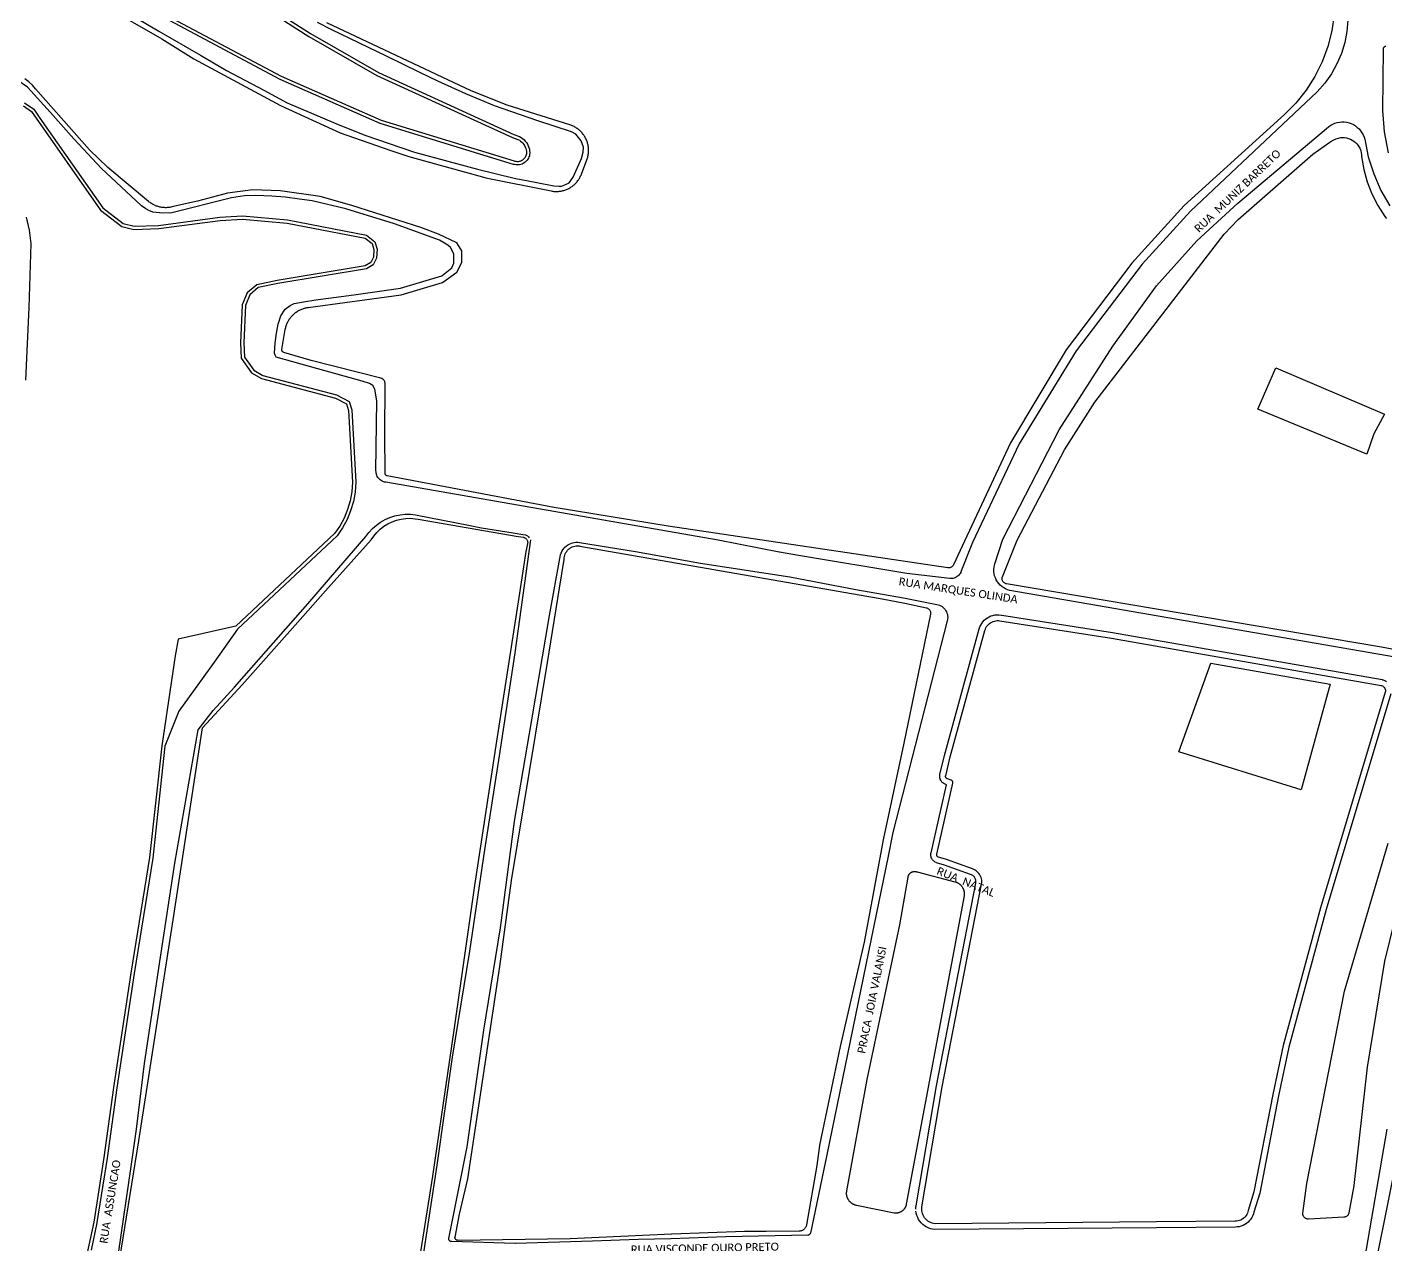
# Model space of a CAD drawing. Header units: millimetres. Extents: x 676447 to 689606, y 7455628 to 7463967.
# Drawn here: x 685926 to 686435, y 7461347 to 7461803 of the extents above; entities that cross this region are included whole.
import ezdxf

# ---------------------------------------------------------------- set-up
doc = ezdxf.new("R2010")
doc.units = ezdxf.units.MM
doc.header["$LTSCALE"] = 0.1
doc.header["$MEASUREMENT"] = 0
for name, color, linetype in [('MUB_EDIFICACOES', 7, 'Continuous'), ('MUB_MEIOFIO', 7, 'Continuous'), ('MUB_OBRA_ARTE', 7, 'Continuous'), ('MUB_QUADRAS', 7, 'Continuous'), ('MUB_SEGMENTO', 7, 'Continuous')]:
    doc.layers.add(name, color=color, linetype=linetype)
doc.styles.add('Legend', font='calibri.ttf')

msp = doc.modelspace()

# ---------------------------------------------------------------- linework, layer by layer
at = {"layer": 'MUB_EDIFICACOES', "linetype": 'Continuous'}
for points in [[(686387.13, 7461659.94), (686393.97, 7461675.47), (686434.67, 7461658.04), (686430.64, 7461650.69), (686427.99, 7461643.02), (686387.13, 7461659.94)], [(686369.59, 7461564.66), (686414.34, 7461556.81), (686403.4, 7461517.14), (686357.52, 7461531.43), (686369.59, 7461564.66)]]:
    msp.add_lwpolyline(points, dxfattribs=at)
at = {"layer": 'MUB_MEIOFIO', "linetype": 'Continuous'}
for points in [[(686002.55, 7461819.73), (686032.05, 7461800.76), (686032.06, 7461800.75), (686057.54, 7461786.17), (686108.31, 7461762.95), (686110.35, 7461762.16), (686110.98, 7461761.82), (686111.55, 7461761.43), (686112.09, 7461760.99), (686112.59, 7461760.48), (686113.02, 7461759.93), (686113.4, 7461759.33), (686113.7, 7461758.7), (686113.94, 7461758.04), (686114.12, 7461757.37), (686114.21, 7461756.7), (686114.24, 7461756.39), (686114.25, 7461755.92), (686114.2, 7461755.45), (686114.11, 7461754.98), (686113.96, 7461754.5), (686113.77, 7461754.07), (686113.55, 7461753.66), (686113.28, 7461753.27), (686112.96, 7461752.9), (686112.59, 7461752.56), (686112.2, 7461752.27), (686111.8, 7461752.03), (686111.36, 7461751.83), (686110.91, 7461751.68), (686110.44, 7461751.57), (686109.97, 7461751.52), (686109.5, 7461751.5), (686109.01, 7461751.54), (686108.54, 7461751.64), (686108.21, 7461751.73), (686058.23, 7461767.01), (686020.64, 7461783.51), (685973.54, 7461808.66)], [(685958.42, 7461811.55), (685975.23, 7461801.67), (685990.81, 7461792.62), (686000.6, 7461786.93), (686014.62, 7461779.57), (686023.38, 7461774.78), (686041.5, 7461767.09), (686052.42, 7461762.65), (686071.08, 7461756.31), (686094.69, 7461749.93), (686108.42, 7461746.55), (686116.96, 7461744.86), (686123.33, 7461743.64), (686125.3, 7461743.56), (686126.2, 7461743.56), (686127.38, 7461744.03), (686128.99, 7461744.78), (686130.56, 7461746.86), (686133.64, 7461753.91), (686134.31, 7461756.27), (686134.39, 7461758.12), (686133.56, 7461760.51), (686131.52, 7461763.1), (686129.9, 7461763.98), (686117.24, 7461768.1), (686101.1, 7461773.73), (686090.28, 7461778.14), (686079.85, 7461782.98), (686073.08, 7461786.2), (686060.57, 7461792.3), (686040.03, 7461802.18), (686034.64, 7461804.98)], [(686420.95, 7461805.85), (686420.57, 7461801.6), (686419.75, 7461797.42), (686418.49, 7461793.34), (686416.82, 7461789.41), (686414.74, 7461785.69), (686412.29, 7461782.2), (686409.48, 7461778.98), (686361.99, 7461734.23), (686343.84, 7461714.3), (686319.04, 7461681.81), (686297.78, 7461646.91), (686280.28, 7461609.98), (686275.9, 7461598.9), (686275.82, 7461598.71), (686275.62, 7461598.34), (686275.39, 7461597.99), (686275.13, 7461597.67), (686274.83, 7461597.38), (686274.5, 7461597.12), (686274.15, 7461596.89), (686273.77, 7461596.7), (686273.38, 7461596.56), (686272.97, 7461596.45), (686272.56, 7461596.39), (686272.14, 7461596.37), (686271.72, 7461596.4), (686255.55, 7461598.25), (686214.99, 7461605.07), (686207.82, 7461606.3), (686207.8, 7461606.3), (686184.92, 7461610.74), (686101.79, 7461625.28), (686060.34, 7461632.51), (686060.26, 7461632.52), (686059.83, 7461632.6), (686059.4, 7461632.73), (686058.99, 7461632.91), (686058.61, 7461633.12), (686058.24, 7461633.38), (686057.91, 7461633.67), (686057.6, 7461633.99), (686057.33, 7461634.35), (686057.11, 7461634.73), (686056.92, 7461635.13), (686056.77, 7461635.55), (686056.67, 7461635.98), (686056.62, 7461636.43), (686056.61, 7461636.87), (686056.89, 7461663.05), (686056.19, 7461667.37), (686055.44, 7461668.82), (686054.24, 7461669.58), (686051.41, 7461670.39), (686034.83, 7461675.01), (686019.22, 7461679.41), (686018.84, 7461680.23), (686018.59, 7461680.79), (686018.65, 7461682.87), (686018.84, 7461684.57), (686019.16, 7461687.71), (686019.91, 7461691.8), (686020.92, 7461694.97), (686022.56, 7461697.43), (686024.45, 7461698.81), (686025.96, 7461699.5), (686029.42, 7461700.2), (686034.02, 7461700.89), (686048.26, 7461702.79), (686065.83, 7461705.3), (686081.26, 7461709.92), (686085.04, 7461712.94), (686085.8, 7461714.64), (686085.8, 7461716.53), (686085.8, 7461718.1), (686085.23, 7461719.42), (686084.6, 7461720.55), (686083.53, 7461721.37), (686080.44, 7461723.26), (686063.51, 7461729.36), (686045.35, 7461735.04), (686032.69, 7461738), (686027.91, 7461738.63), (686022.62, 7461739.44), (686017.55, 7461739.83), (686011.63, 7461740.08), (686007.35, 7461739.9), (686002.44, 7461739.2), (685979.61, 7461733.47), (685975.46, 7461733.6), (685973, 7461733.85), (685971.43, 7461734.36), (685970.3, 7461735.05), (685968.72, 7461736.12), (685966.77, 7461738), (685953.66, 7461750.23), (685943.38, 7461761.33), (685934.63, 7461771.2), (685925.98, 7461780.66), (685922.33, 7461783.18)], [(686436.13, 7461756.07), (686434.68, 7461763.96), (686434.07, 7461771.95), (686434.26, 7461794.94), (686434.26, 7461795.04), (686434.27, 7461795.15), (686434.29, 7461795.26), (686434.33, 7461795.37), (686434.37, 7461795.48), (686434.43, 7461795.58), (686434.5, 7461795.67), (686434.57, 7461795.76), (686434.66, 7461795.84), (686434.75, 7461795.91), (686434.85, 7461795.97), (686434.96, 7461796.01), (686435.07, 7461796.05), (686435.18, 7461796.08)], [(685924.89, 7461774.81), (685928.38, 7461772.43), (685930.58, 7461769.04), (685954.2, 7461735.37), (685961.86, 7461729.54), (685965.94, 7461728.52), (685975.05, 7461728.83), (685998.11, 7461731.87), (686006.57, 7461732.36), (686023.44, 7461730.89), (686053.12, 7461725.21), (686056.22, 7461722.69), (686057.03, 7461719.89), (686056.84, 7461716.55), (686055.61, 7461714.09), (686053.03, 7461712.5), (686019.81, 7461707.02), (686012.45, 7461705.49), (686009.38, 7461702.83), (686007.65, 7461698.81), (686007.02, 7461684.83), (686007.32, 7461679.47), (686010.81, 7461674.53), (686014.23, 7461672.56), (686041.87, 7461665.25), (686046.53, 7461662.75), (686047.53, 7461659.63), (686049.04, 7461632.56), (686048.77, 7461628.75), (686048.13, 7461625.26), (686047.12, 7461621.85), (686045.76, 7461618.58), (686044.07, 7461615.45), (686042.03, 7461612.47), (686004.71, 7461577.47), (685995.98, 7461565.05), (685982.77, 7461546.73), (685977.51, 7461533.53), (685973.19, 7461493.95), (685972.92, 7461491.59), (685965.94, 7461448.26), (685959.41, 7461405.4), (685955.82, 7461379.11), (685952.03, 7461354.88), (685952.02, 7461354.78), (685949.85, 7461344.59)], [(686445.17, 7461565.79), (686294.18, 7461591.97), (686293.39, 7461592.21), (686292.64, 7461592.53), (686291.92, 7461592.93), (686291.25, 7461593.4), (686290.63, 7461593.94), (686290.07, 7461594.54), (686289.57, 7461595.19), (686289.15, 7461595.89), (686288.8, 7461596.64), (686288.53, 7461597.41), (686288.35, 7461598.21), (686288.24, 7461599.03), (686288.23, 7461599.85), (686288.3, 7461600.67), (686288.46, 7461601.47), (686288.59, 7461601.95), (686291.65, 7461611.12), (686312.77, 7461652.18), (686332.89, 7461683.59), (686349.14, 7461706.18), (686364.28, 7461723.05), (686379.73, 7461737.12), (686413.65, 7461765.8), (686413.75, 7461765.88), (686414.49, 7461766.39), (686415.27, 7461766.81), (686416.1, 7461767.15), (686416.95, 7461767.41), (686417.83, 7461767.57), (686418.72, 7461767.64), (686419.61, 7461767.62), (686420.5, 7461767.5), (686421.37, 7461767.29), (686422.21, 7461767), (686423.01, 7461766.61), (686423.78, 7461766.15), (686424.48, 7461765.6), (686425.13, 7461764.99), (686425.71, 7461764.31), (686426.22, 7461763.58), (686426.64, 7461762.79), (686426.99, 7461761.97), (686427.24, 7461761.11), (686428.6, 7461754.53), (686430.64, 7461748.12), (686433.34, 7461741.97), (686436.67, 7461736.13)], [(685959.11, 7461336.48), (685962.08, 7461357.04), (685964.75, 7461375.06), (685966.86, 7461389.88), (685969.82, 7461414.57), (685975.88, 7461454.49), (685981.21, 7461489.62), (685989.93, 7461539.73), (685995.52, 7461546.98), (686003.58, 7461555.68), (686007.23, 7461559.76), (686007.25, 7461559.78), (686031.05, 7461586.96), (686052.82, 7461612.12), (686053.98, 7461613.7), (686055.3, 7461615.14), (686056.76, 7461616.44), (686058.35, 7461617.58), (686060.05, 7461618.54), (686061.84, 7461619.33), (686063.71, 7461619.92), (686065.62, 7461620.31), (686067.57, 7461620.5), (686069.53, 7461620.49), (686071.47, 7461620.27), (686072.02, 7461620.17), (686091.27, 7461616.39), (686096.15, 7461615.48), (686107.99, 7461613.58), (686111.66, 7461612.9), (686112.67, 7461612.77), (686113.43, 7461612.39), (686113.81, 7461612.07), (686114.06, 7461611.63)], [(686114.57, 7461610.93), (686108.66, 7461568.5), (686102.75, 7461529.95), (686097.26, 7461494.67), (686091.63, 7461456.66), (686085.15, 7461416.88), (686079.38, 7461376.42), (686073.47, 7461337.07)], [(686250.3, 7461501.24), (686248.47, 7461491.73), (686248.47, 7461491.71), (686245.17, 7461475.25), (686235.37, 7461427.77), (686225.57, 7461380.29), (686219.44, 7461350.97), (686219.42, 7461350.87), (686219.38, 7461350.77), (686219.33, 7461350.68), (686219.27, 7461350.59), (686219.21, 7461350.51), (686219.14, 7461350.43), (686219.05, 7461350.37), (686218.97, 7461350.31), (686218.87, 7461350.26), (686218.78, 7461350.22), (686218.67, 7461350.19), (686218.57, 7461350.18), (686218.49, 7461350.17), (686187.73, 7461349.5), (686167.17, 7461348.82), (686154.86, 7461348.62), (686154.84, 7461348.62), (686137.81, 7461347.93), (686108.9, 7461347.04), (686108.84, 7461347.04), (686084.91, 7461347.75), (686084.81, 7461347.76), (686084.71, 7461347.78), (686084.61, 7461347.81), (686084.51, 7461347.85), (686084.42, 7461347.9), (686084.33, 7461347.96), (686084.25, 7461348.03), (686084.18, 7461348.11), (686084.12, 7461348.19), (686084.06, 7461348.28), (686084.02, 7461348.37), (686083.98, 7461348.47), (686083.96, 7461348.58), (686083.95, 7461348.68), (686083.94, 7461348.78), (686083.95, 7461348.89), (686083.96, 7461348.95), (686090.83, 7461383.31), (686090.84, 7461383.37), (686097.04, 7461427.01), (686097.04, 7461427.03), (686103.31, 7461465.43), (686103.31, 7461465.46), (686108.59, 7461505.34), (686108.59, 7461505.38), (686115, 7461543.37), (686121.69, 7461582.61), (686125.84, 7461605.33), (686126.04, 7461605.96), (686126.3, 7461606.56), (686126.63, 7461607.14), (686127.02, 7461607.68), (686127.45, 7461608.17), (686127.94, 7461608.61), (686128.47, 7461609.01), (686129.04, 7461609.34), (686129.65, 7461609.61), (686130.27, 7461609.82), (686130.92, 7461609.96), (686131.57, 7461610.04), (686132.24, 7461610.04), (686132.89, 7461609.98), (686153.92, 7461606.51), (686178.31, 7461602.13), (686211.77, 7461597.05), (686236.51, 7461592.36), (686254.33, 7461589.15), (686266.88, 7461586.69), (686267.39, 7461586.56), (686267.88, 7461586.38), (686268.35, 7461586.15), (686268.8, 7461585.87), (686269.21, 7461585.55), (686269.58, 7461585.19), (686269.92, 7461584.79), (686270.21, 7461584.35), (686270.46, 7461583.89), (686270.65, 7461583.4), (686270.8, 7461582.9), (686270.89, 7461582.39), (686270.92, 7461581.86), (686270.9, 7461581.34), (686270.83, 7461580.82), (686270.76, 7461580.53), (686250.3, 7461501.24)], [(686258.98, 7461359.98), (686259.02, 7461360.77), (686259.07, 7461361.15), (686266.71, 7461406.15), (686281.46, 7461482.15), (686281.5, 7461482.45), (686281.51, 7461482.76), (686281.5, 7461483.04), (686281.45, 7461483.33), (686281.36, 7461483.63), (686281.26, 7461483.9), (686281.13, 7461484.15), (686280.97, 7461484.4), (686280.79, 7461484.62), (686280.58, 7461484.82), (686280.35, 7461485), (686280.08, 7461485.17), (686279.83, 7461485.3), (686279.47, 7461485.43), (686269.76, 7461488.93), (686266.78, 7461489.83), (686266.55, 7461489.92), (686266.25, 7461490.05), (686265.96, 7461490.25), (686265.76, 7461490.4), (686265.45, 7461490.67), (686265.21, 7461490.99), (686265.07, 7461491.2), (686264.91, 7461491.49), (686264.78, 7461491.81), (686264.69, 7461492.11), (686264.63, 7461492.42), (686264.59, 7461492.86), (686264.62, 7461493.17), (686264.64, 7461493.43), (686264.69, 7461493.6), (686270.51, 7461519.08), (686269.97, 7461519.28), (686269.77, 7461519.37), (686269.45, 7461519.53), (686269.14, 7461519.76), (686268.89, 7461519.98), (686268.67, 7461520.23), (686268.52, 7461520.43), (686268.3, 7461520.76), (686268.14, 7461521.16), (686268.08, 7461521.36), (686267.99, 7461521.67), (686267.95, 7461522.1), (686267.95, 7461522.41), (686267.98, 7461522.75), (686268.03, 7461522.99), (686269.75, 7461530.07), (686282.76, 7461577.61), (686282.98, 7461578.26), (686283.29, 7461578.95), (686283.68, 7461579.61), (686284.12, 7461580.2), (686284.62, 7461580.76), (686285.2, 7461581.28), (686285.82, 7461581.71), (686286.45, 7461582.08), (686287.15, 7461582.38), (686287.86, 7461582.61), (686288.6, 7461582.77), (686289.38, 7461582.85), (686290.12, 7461582.83), (686291.13, 7461582.73), (686291.21, 7461582.69), (686332.69, 7461576.21), (686433.82, 7461558.5), (686433.93, 7461558.47), (686434.23, 7461558.39), (686434.66, 7461558.24), (686435.05, 7461558.05), (686435.41, 7461557.83)], [(686437.07, 7461553.22), (686412.8, 7461472.34), (686398.8, 7461420.73), (686394.91, 7461402.48), (686387.88, 7461365.94), (686385.71, 7461358.81), (686385.55, 7461358.24), (686385.3, 7461357.55), (686384.97, 7461356.87), (686384.55, 7461356.22), (686384.07, 7461355.63), (686383.56, 7461355.11), (686382.97, 7461354.61), (686382.34, 7461354.21), (686381.69, 7461353.86), (686380.97, 7461353.58), (686380.24, 7461353.37), (686379.48, 7461353.26), (686378.8, 7461353.22), (686349.16, 7461352.97), (686266.06, 7461352.27), (686265.18, 7461352.4), (686264.42, 7461352.61), (686263.64, 7461352.89), (686262.91, 7461353.27), (686262.24, 7461353.69), (686261.6, 7461354.21), (686261.01, 7461354.78), (686260.49, 7461355.41), (686260.04, 7461356.11), (686259.68, 7461356.82), (686259.38, 7461357.57), (686259.16, 7461358.39), (686259.04, 7461359.17)], [(686440.22, 7461475.29), (686434.67, 7461452.97), (686428.19, 7461413.2), (686423.19, 7461368.85), (686423.16, 7461368.66), (686421.29, 7461358.52), (686421.25, 7461358.36), (686421.19, 7461358.16), (686421.1, 7461357.97), (686420.99, 7461357.79), (686420.87, 7461357.62), (686420.73, 7461357.46), (686420.58, 7461357.32), (686420.41, 7461357.2), (686420.22, 7461357.09), (686420.03, 7461357.01), (686419.83, 7461356.95), (686419.63, 7461356.9), (686419.42, 7461356.88), (686406.15, 7461356.22), (686405.99, 7461356.22), (686405.79, 7461356.23), (686405.58, 7461356.27), (686405.38, 7461356.33), (686405.19, 7461356.41), (686405, 7461356.51), (686404.83, 7461356.63), (686404.67, 7461356.77), (686404.53, 7461356.92), (686404.4, 7461357.09), (686404.29, 7461357.27), (686404.2, 7461357.46), (686404.13, 7461357.65), (686404.08, 7461357.86), (686404.06, 7461358.06), (686404.05, 7461358.27), (686404.07, 7461358.48), (686405.54, 7461369.5), (686419.7, 7461441.64), (686436.1, 7461497.14)], [(686435.51, 7461389.9), (686427.23, 7461341.35)], [(686431.01, 7461337.57), (686441.44, 7461389.21)]]:
    msp.add_lwpolyline(points, dxfattribs=at)
at = {"layer": 'MUB_OBRA_ARTE', "linetype": 'Continuous'}
msp.add_lwpolyline([(686259.44, 7461486.43), (686273.57, 7461482.74), (686273.73, 7461482.7), (686273.89, 7461482.65), (686274.05, 7461482.59), (686274.2, 7461482.53), (686274.36, 7461482.46), (686274.51, 7461482.39), (686274.66, 7461482.32), (686274.8, 7461482.23), (686274.94, 7461482.15), (686275.08, 7461482.05), (686275.22, 7461481.96), (686275.35, 7461481.85), (686275.48, 7461481.75), (686275.6, 7461481.64), (686275.72, 7461481.52), (686275.84, 7461481.4), (686275.95, 7461481.28), (686276.06, 7461481.15), (686276.16, 7461481.02), (686276.26, 7461480.89), (686276.36, 7461480.75), (686276.45, 7461480.61), (686276.53, 7461480.47), (686276.61, 7461480.32), (686276.68, 7461480.17), (686276.75, 7461480.02), (686276.82, 7461479.87), (686276.88, 7461479.71), (686276.93, 7461479.55), (686276.98, 7461479.39), (686277.02, 7461479.23), (686277.05, 7461479.07), (686277.08, 7461478.9), (686277.11, 7461478.74), (686277.13, 7461478.57), (686277.14, 7461478.41), (686277.15, 7461478.24), (686277.15, 7461478.07), (686277.14, 7461477.91), (686277.13, 7461477.74), (686277.12, 7461477.57), (686277.1, 7461477.41), (686255.42, 7461361.76), (686255.39, 7461361.63), (686255.35, 7461361.49), (686255.32, 7461361.35), (686255.27, 7461361.22), (686255.23, 7461361.08), (686255.17, 7461360.95), (686255.12, 7461360.82), (686255.06, 7461360.69), (686254.99, 7461360.57), (686254.92, 7461360.44), (686254.85, 7461360.32), (686254.77, 7461360.2), (686254.69, 7461360.09), (686254.6, 7461359.97), (686254.51, 7461359.87), (686254.42, 7461359.76), (686254.32, 7461359.66), (686254.22, 7461359.56), (686254.12, 7461359.46), (686254.01, 7461359.37), (686253.9, 7461359.28), (686253.78, 7461359.19), (686253.67, 7461359.11), (686253.55, 7461359.04), (686253.43, 7461358.96), (686253.3, 7461358.89), (686253.17, 7461358.83), (686253.05, 7461358.77), (686252.92, 7461358.72), (686252.78, 7461358.66), (686252.65, 7461358.62), (686252.51, 7461358.58), (686252.38, 7461358.54), (686252.24, 7461358.51), (686252.1, 7461358.48), (686251.96, 7461358.46), (686251.82, 7461358.44), (686251.68, 7461358.43), (686251.53, 7461358.42), (686251.39, 7461358.42), (686251.25, 7461358.42), (686251.11, 7461358.43), (686250.97, 7461358.44), (686250.83, 7461358.46), (686236.74, 7461361.34), (686236.58, 7461361.37), (686236.42, 7461361.41), (686236.27, 7461361.46), (686236.12, 7461361.51), (686235.96, 7461361.57), (686235.82, 7461361.63), (686235.67, 7461361.7), (686235.52, 7461361.77), (686235.38, 7461361.84), (686235.24, 7461361.93), (686235.11, 7461362.01), (686234.97, 7461362.1), (686234.85, 7461362.2), (686234.72, 7461362.3), (686234.6, 7461362.4), (686234.48, 7461362.51), (686234.36, 7461362.63), (686234.25, 7461362.74), (686234.14, 7461362.86), (686234.04, 7461362.99), (686233.94, 7461363.11), (686233.85, 7461363.25), (686233.76, 7461363.38), (686233.67, 7461363.52), (686233.59, 7461363.66), (686233.52, 7461363.8), (686233.45, 7461363.94), (686233.38, 7461364.09), (686233.32, 7461364.24), (686233.27, 7461364.39), (686233.22, 7461364.55), (686233.18, 7461364.7), (686233.14, 7461364.86), (686233.1, 7461365.02), (686233.08, 7461365.18), (686233.05, 7461365.34), (686233.04, 7461365.5), (686233.03, 7461365.66), (686233.02, 7461365.82), (686233.02, 7461365.98), (686233.03, 7461366.14), (686233.04, 7461366.3), (686233.06, 7461366.46), (686233.08, 7461366.62), (686233.11, 7461366.78), (686240.69, 7461408.6), (686252.97, 7461466.5), (686256.07, 7461484.48), (686256.09, 7461484.56), (686256.11, 7461484.65), (686256.13, 7461484.73), (686256.15, 7461484.82), (686256.18, 7461484.9), (686256.21, 7461484.98), (686256.24, 7461485.06), (686256.28, 7461485.14), (686256.32, 7461485.22), (686256.36, 7461485.29), (686256.41, 7461485.37), (686256.45, 7461485.44), (686256.5, 7461485.51), (686256.55, 7461485.58), (686256.61, 7461485.65), (686256.66, 7461485.72), (686256.72, 7461485.78), (686256.78, 7461485.85), (686256.84, 7461485.91), (686256.91, 7461485.96), (686256.98, 7461486.02), (686257.04, 7461486.07), (686257.12, 7461486.12), (686257.19, 7461486.17), (686257.26, 7461486.22), (686257.34, 7461486.26), (686257.41, 7461486.3), (686257.49, 7461486.34), (686257.57, 7461486.38), (686257.65, 7461486.41), (686257.73, 7461486.44), (686257.82, 7461486.47), (686257.9, 7461486.49), (686257.98, 7461486.51), (686258.07, 7461486.53), (686258.15, 7461486.55), (686258.24, 7461486.56), (686258.33, 7461486.57), (686258.41, 7461486.58), (686258.5, 7461486.58), (686258.59, 7461486.58), (686258.67, 7461486.58), (686258.76, 7461486.57), (686258.85, 7461486.56), (686258.93, 7461486.55), (686259.02, 7461486.54), (686259.11, 7461486.52), (686259.19, 7461486.5), (686259.27, 7461486.48), (686259.36, 7461486.45), (686259.44, 7461486.43)], dxfattribs=at)
at = {"layer": 'MUB_QUADRAS', "linetype": 'Continuous'}
for points in [[(685901.65, 7461841.61), (685976.31, 7461798.76), (685988.37, 7461791.32), (686020.78, 7461773.82), (686043.21, 7461763.55), (686062.17, 7461756.96), (686068.98, 7461754.7), (686097.43, 7461746.8), (686097.85, 7461746.66), (686122.27, 7461741.75), (686122.61, 7461741.69), (686122.95, 7461741.64), (686123.29, 7461741.6), (686123.63, 7461741.57), (686123.97, 7461741.55), (686124.32, 7461741.55), (686124.66, 7461741.56), (686125, 7461741.58), (686125.35, 7461741.61), (686125.69, 7461741.66), (686126.02, 7461741.71), (686126.36, 7461741.78), (686126.7, 7461741.86), (686127.03, 7461741.95), (686127.36, 7461742.05), (686127.68, 7461742.16), (686128, 7461742.28), (686128.32, 7461742.42), (686128.63, 7461742.56), (686128.93, 7461742.72), (686129.23, 7461742.89), (686129.53, 7461743.06), (686129.82, 7461743.25), (686130.1, 7461743.44), (686130.37, 7461743.65), (686130.64, 7461743.87), (686130.9, 7461744.09), (686131.15, 7461744.32), (686131.4, 7461744.56), (686131.63, 7461744.81), (686131.86, 7461745.07), (686132.08, 7461745.34), (686132.29, 7461745.61), (686132.49, 7461745.89), (686132.68, 7461746.17), (686132.86, 7461746.47), (686133.03, 7461746.77), (686133.18, 7461747.07), (686133.33, 7461747.38), (686133.47, 7461747.69), (686133.6, 7461748.01), (686135.65, 7461753.45), (686135.77, 7461753.77), (686135.87, 7461754.1), (686135.97, 7461754.44), (686136.05, 7461754.77), (686136.12, 7461755.11), (686136.18, 7461755.45), (686136.23, 7461755.8), (686136.26, 7461756.14), (686136.29, 7461756.49), (686136.3, 7461756.83), (686136.3, 7461757.18), (686136.28, 7461757.53), (686136.26, 7461757.87), (686136.22, 7461758.22), (686136.17, 7461758.56), (686136.11, 7461758.9), (686136.04, 7461759.24), (686135.96, 7461759.58), (686135.86, 7461759.91), (686135.75, 7461760.24), (686135.64, 7461760.56), (686135.51, 7461760.89), (686135.37, 7461761.2), (686135.21, 7461761.51), (686135.05, 7461761.82), (686134.88, 7461762.12), (686134.7, 7461762.41), (686134.5, 7461762.7), (686134.3, 7461762.98), (686134.09, 7461763.26), (686133.87, 7461763.52), (686133.63, 7461763.78), (686133.39, 7461764.03), (686133.15, 7461764.27), (686132.89, 7461764.51), (686132.62, 7461764.73), (686132.35, 7461764.94), (686132.07, 7461765.15), (686131.79, 7461765.34), (686131.49, 7461765.53), (686131.19, 7461765.7), (686130.89, 7461765.87), (686130.58, 7461766.02), (686130.26, 7461766.16), (686129.94, 7461766.3), (686129.62, 7461766.42), (686129.29, 7461766.53), (686105.76, 7461773.9), (686092.31, 7461779.3), (686038.19, 7461804.79)], [(686001.89, 7461818.71), (686031.45, 7461799.7), (686031.49, 7461799.68), (686056.98, 7461785.09), (686107.84, 7461761.83), (686109.84, 7461761.05), (686110.35, 7461760.78), (686110.82, 7461760.46), (686111.27, 7461760.09), (686111.67, 7461759.68), (686112.02, 7461759.23), (686112.33, 7461758.74), (686112.58, 7461758.22), (686112.78, 7461757.68), (686112.92, 7461757.13), (686113, 7461756.56), (686113.02, 7461756.32), (686113.03, 7461755.97), (686112.99, 7461755.62), (686112.93, 7461755.27), (686112.82, 7461754.93), (686112.68, 7461754.61), (686112.51, 7461754.3), (686112.31, 7461754.01), (686112.08, 7461753.74), (686111.82, 7461753.5), (686111.53, 7461753.29), (686111.23, 7461753.11), (686110.91, 7461752.96), (686110.58, 7461752.85), (686110.23, 7461752.77), (686109.88, 7461752.73), (686109.53, 7461752.72), (686109.18, 7461752.75), (686108.83, 7461752.82), (686108.56, 7461752.9), (686058.65, 7461768.15), (686021.17, 7461784.61), (685974.12, 7461809.73)], [(686415.82, 7461807.84), (686414.92, 7461801.8), (686413.39, 7461795.87), (686411.25, 7461790.15), (686408.53, 7461784.67), (686405.25, 7461779.51), (686401.44, 7461774.72), (686397.16, 7461770.36), (686359.55, 7461736.32), (686339.9, 7461714.64), (686315.4, 7461682.17), (686294.43, 7461647.32), (686277.22, 7461610.47), (686273.07, 7461601.55), (686273.05, 7461601.51), (686272.94, 7461601.32), (686272.82, 7461601.15), (686272.68, 7461601), (686272.53, 7461600.86), (686272.36, 7461600.73), (686272.18, 7461600.62), (686271.99, 7461600.54), (686271.79, 7461600.47), (686271.59, 7461600.43), (686271.38, 7461600.4), (686271.17, 7461600.4), (686270.96, 7461600.42), (686166.17, 7461616.01), (686123.43, 7461623.09), (686060.81, 7461634.93), (686060.79, 7461634.93), (686060.69, 7461634.96), (686060.59, 7461634.99), (686060.5, 7461635.04), (686060.41, 7461635.1), (686060.33, 7461635.16), (686060.26, 7461635.24), (686060.19, 7461635.32), (686060.13, 7461635.41), (686060.09, 7461635.5), (686060.05, 7461635.6), (686060.02, 7461635.7), (686060, 7461635.8), (686060, 7461635.91), (686059.95, 7461650.47), (686060.02, 7461669.56), (686060.02, 7461669.72), (686059.99, 7461669.93), (686059.94, 7461670.13), (686059.87, 7461670.33), (686059.78, 7461670.52), (686059.67, 7461670.7), (686059.55, 7461670.86), (686059.4, 7461671.02), (686059.24, 7461671.15), (686059.07, 7461671.27), (686058.89, 7461671.37), (686058.7, 7461671.45), (686058.49, 7461671.51), (686032.34, 7461678.16), (686026.26, 7461679.88), (686022.03, 7461681.23), (686021.96, 7461681.25), (686021.87, 7461681.29), (686021.78, 7461681.35), (686021.69, 7461681.41), (686021.62, 7461681.48), (686021.55, 7461681.56), (686021.49, 7461681.64), (686021.44, 7461681.74), (686021.39, 7461681.83), (686021.36, 7461681.93), (686021.34, 7461682.03), (686021.33, 7461682.14), (686021.33, 7461682.24), (686021.35, 7461682.35), (686022.63, 7461689.83), (686022.69, 7461690.17), (686022.77, 7461690.5), (686022.85, 7461690.83), (686022.95, 7461691.16), (686023.06, 7461691.49), (686023.18, 7461691.81), (686023.31, 7461692.12), (686023.45, 7461692.43), (686023.61, 7461692.74), (686023.77, 7461693.04), (686023.94, 7461693.34), (686024.12, 7461693.63), (686024.32, 7461693.91), (686024.52, 7461694.19), (686024.73, 7461694.46), (686024.95, 7461694.72), (686025.18, 7461694.97), (686025.42, 7461695.22), (686025.67, 7461695.46), (686025.92, 7461695.69), (686026.18, 7461695.91), (686026.45, 7461696.12), (686026.73, 7461696.32), (686027.01, 7461696.51), (686027.3, 7461696.69), (686027.6, 7461696.87), (686027.9, 7461697.03), (686028.2, 7461697.18), (686028.52, 7461697.32), (686028.83, 7461697.45), (686029.15, 7461697.57), (686029.48, 7461697.68), (686029.81, 7461697.78), (686030.14, 7461697.87), (686030.47, 7461697.94), (686030.81, 7461698), (686031.15, 7461698.05), (686066.03, 7461702.77), (686081.54, 7461707.45), (686086.88, 7461711.32), (686088.76, 7461714.93), (686088.76, 7461719.34), (686086.88, 7461722.28), (686080.07, 7461725.49), (686073.38, 7461728.03), (686047.56, 7461736.33), (686035.64, 7461739.69), (686020.67, 7461741.83), (686010.51, 7461742.23), (686001.01, 7461740.89), (685989.65, 7461737.95), (685980.04, 7461735.74), (685979.71, 7461735.66), (685979.37, 7461735.6), (685979.04, 7461735.56), (685978.7, 7461735.52), (685978.36, 7461735.49), (685978.01, 7461735.48), (685977.67, 7461735.48), (685977.33, 7461735.49), (685976.99, 7461735.51), (685976.65, 7461735.55), (685976.31, 7461735.59), (685975.97, 7461735.65), (685975.64, 7461735.71), (685975.31, 7461735.79), (685974.98, 7461735.88), (685974.65, 7461735.99), (685974.33, 7461736.1), (685974.01, 7461736.22), (685973.7, 7461736.36), (685973.39, 7461736.5), (685973.08, 7461736.66), (685972.79, 7461736.82), (685972.49, 7461737), (685972.21, 7461737.19), (685971.93, 7461737.38), (685971.65, 7461737.59), (685971.39, 7461737.8), (685956.09, 7461750.57), (685949.18, 7461757.14), (685929.01, 7461780.1), (685927.82, 7461781.43), (685926.45, 7461782.68), (685924.96, 7461783.77)], [(685924.44, 7461773.64), (685927.49, 7461771.56), (685953.31, 7461734.51), (685961.32, 7461728.42), (685965.81, 7461727.3), (685975.15, 7461727.61), (685998.22, 7461730.66), (686006.55, 7461731.14), (686023.27, 7461729.68), (686052.59, 7461724.07), (686055.16, 7461721.99), (686055.8, 7461719.75), (686055.64, 7461716.86), (686054.68, 7461714.94), (686052.59, 7461713.66), (686019.59, 7461708.21), (686011.89, 7461706.61), (686008.37, 7461703.57), (686006.45, 7461699.08), (686005.8, 7461684.83), (686006.13, 7461679.06), (686009.97, 7461673.61), (686013.76, 7461671.43), (686041.42, 7461664.11), (686045.52, 7461661.91), (686046.33, 7461659.4), (686047.82, 7461632.57), (686047.56, 7461628.9), (686046.94, 7461625.54), (686045.97, 7461622.26), (686044.66, 7461619.1), (686043.03, 7461616.09), (686041.1, 7461613.27), (686004.12, 7461578.58), (685982.48, 7461573.65), (685981.31, 7461567.4), (685976.3, 7461533.69), (685971.71, 7461491.76), (685964.73, 7461448.45), (685958.21, 7461405.57), (685954.62, 7461379.29), (685950.83, 7461355.07), (685948.38, 7461343.6)], [(686291.31, 7461596.33), (686291.32, 7461596.54), (686291.34, 7461596.75), (686291.39, 7461596.95), (686291.44, 7461597.11), (686296.91, 7461610.83), (686314.7, 7461644.65), (686326.03, 7461662.5), (686374.54, 7461725.58), (686379.82, 7461731.1), (686407.84, 7461755.54), (686414.17, 7461760), (686414.92, 7461760.52), (686415.73, 7461760.96), (686416.57, 7461761.31), (686417.45, 7461761.57), (686418.35, 7461761.74), (686418.97, 7461761.8), (686419.72, 7461761.76), (686420.47, 7461761.64), (686421.19, 7461761.44), (686421.89, 7461761.16), (686422.56, 7461760.82), (686423.19, 7461760.41), (686423.77, 7461759.93), (686424.29, 7461759.39), (686424.76, 7461758.81), (686425.17, 7461758.17), (686425.51, 7461757.5), (686425.77, 7461756.8), (686425.96, 7461756.07), (686426.08, 7461755.33), (686426.11, 7461754.63), (686426.89, 7461749.83), (686428.18, 7461745.15), (686429.94, 7461740.62), (686432.17, 7461736.3), (686434.84, 7461732.23), (686435.42, 7461731.46)], [(685925.38, 7461670.84), (685926.57, 7461698.03), (685927.37, 7461722.05), (685926.77, 7461727.01), (685925.58, 7461731.97)], [(686006.5, 7461556.57), (686026.26, 7461578.89), (686037.71, 7461591.84), (686054.76, 7461610.88), (686055.75, 7461612.34), (686056.89, 7461613.69), (686058.17, 7461614.91), (686059.57, 7461615.99), (686061.07, 7461616.92), (686062.66, 7461617.68), (686064.32, 7461618.28), (686066.03, 7461618.7), (686067.78, 7461618.94), (686069.55, 7461618.99), (686071.31, 7461618.86), (686072.46, 7461618.67), (686109.94, 7461612.22), (686111.86, 7461611.87), (686112.06, 7461611.82), (686112.26, 7461611.75), (686112.44, 7461611.66), (686112.62, 7461611.55), (686112.79, 7461611.42), (686112.94, 7461611.28), (686113.08, 7461611.12), (686113.2, 7461610.94), (686113.3, 7461610.76), (686113.38, 7461610.57), (686113.44, 7461610.37), (686113.47, 7461610.16), (686113.49, 7461609.95), (686113.48, 7461609.74), (686113.46, 7461609.53), (686113.45, 7461609.48), (686112.81, 7461606.53), (686110.2, 7461589.36), (686110.2, 7461589.32), (686101.8, 7461535.42), (686093.59, 7461481.31), (686085.76, 7461427.02), (686077.74, 7461372.36), (686069.12, 7461317.9)], [(686215.27, 7461351.65), (686202.85, 7461351.55), (686194.74, 7461351.56), (686167.47, 7461350.52), (686167.45, 7461350.52), (686129.39, 7461348.82), (686087.23, 7461348.24), (686087.14, 7461348.25), (686087.03, 7461348.26), (686086.93, 7461348.29), (686086.83, 7461348.33), (686086.74, 7461348.37), (686086.65, 7461348.43), (686086.57, 7461348.49), (686086.49, 7461348.56), (686086.43, 7461348.65), (686086.37, 7461348.73), (686086.32, 7461348.82), (686086.28, 7461348.92), (686086.25, 7461349.02), (686086.24, 7461349.13), (686086.23, 7461349.23), (686086.23, 7461349.34), (686086.25, 7461349.44), (686087.96, 7461358.09), (686090.99, 7461371.34), (686103.04, 7461450.94), (686107.41, 7461483.2), (686120.86, 7461564.94), (686120.86, 7461564.98), (686125.43, 7461592.8), (686127.14, 7461603.6), (686127.17, 7461604.13), (686127.25, 7461604.66), (686127.39, 7461605.17), (686127.58, 7461605.67), (686127.83, 7461606.14), (686128.12, 7461606.59), (686128.45, 7461607), (686128.83, 7461607.38), (686129.24, 7461607.71), (686129.69, 7461608), (686130.17, 7461608.24), (686130.66, 7461608.43), (686131.18, 7461608.57), (686131.7, 7461608.65), (686132.24, 7461608.68), (686132.77, 7461608.65), (686133.07, 7461608.61), (686183.3, 7461599.86), (686246.32, 7461588.79), (686254.9, 7461587.2), (686262.94, 7461585.44), (686263.12, 7461585.39), (686263.31, 7461585.32), (686263.5, 7461585.23), (686263.68, 7461585.11), (686263.84, 7461584.98), (686263.99, 7461584.84), (686264.12, 7461584.67), (686264.24, 7461584.5), (686264.33, 7461584.31), (686264.41, 7461584.12), (686264.47, 7461583.92), (686264.5, 7461583.71), (686264.51, 7461583.5), (686264.5, 7461583.29), (686264.47, 7461583.09), (686254.52, 7461534.69), (686246.8, 7461498.49), (686246.8, 7461498.47), (686239.65, 7461460.07), (686239.65, 7461460.03), (686230.64, 7461420.94), (686230.64, 7461420.92), (686222.93, 7461383.93), (686222.92, 7461383.85), (686221.92, 7461376.28), (686218, 7461354.04), (686217.96, 7461353.86), (686217.87, 7461353.57), (686217.74, 7461353.28), (686217.59, 7461353.01), (686217.41, 7461352.76), (686217.2, 7461352.53), (686216.97, 7461352.32), (686216.73, 7461352.14), (686216.46, 7461351.98), (686216.18, 7461351.85), (686215.88, 7461351.75), (686215.58, 7461351.68), (686215.27, 7461351.65)], [(686440.01, 7461569.46), (686433.52, 7461570.65), (686292.97, 7461594.43), (686292.76, 7461594.48), (686292.57, 7461594.55), (686292.38, 7461594.63), (686292.2, 7461594.74), (686292.03, 7461594.87), (686291.88, 7461595.01), (686291.74, 7461595.17), (686291.62, 7461595.34), (686291.52, 7461595.52), (686291.43, 7461595.72), (686291.37, 7461595.92), (686291.33, 7461596.12), (686291.31, 7461596.33)], [(686261.19, 7461360), (686261.22, 7461360.58), (686261.25, 7461360.83), (686268.88, 7461405.75), (686283.63, 7461481.78), (686283.7, 7461482.25), (686283.72, 7461482.78), (686283.69, 7461483.3), (686283.6, 7461483.81), (686283.46, 7461484.32), (686283.27, 7461484.81), (686283.03, 7461485.27), (686282.74, 7461485.71), (686282.41, 7461486.11), (686282.03, 7461486.48), (686281.62, 7461486.8), (686281.18, 7461487.08), (686280.71, 7461487.32), (686280.22, 7461487.5), (686270.45, 7461491.02), (686267.51, 7461491.91), (686267.41, 7461491.95), (686267.32, 7461491.99), (686267.23, 7461492.05), (686267.15, 7461492.11), (686267.07, 7461492.18), (686267.01, 7461492.26), (686266.95, 7461492.35), (686266.9, 7461492.44), (686266.86, 7461492.54), (686266.83, 7461492.64), (686266.81, 7461492.74), (686266.8, 7461492.85), (686266.81, 7461492.95), (686266.82, 7461493.05), (686266.83, 7461493.09), (686272.89, 7461519.62), (686272.9, 7461519.72), (686272.91, 7461519.82), (686272.91, 7461519.93), (686272.89, 7461520.03), (686272.87, 7461520.13), (686272.83, 7461520.23), (686272.78, 7461520.33), (686272.73, 7461520.41), (686272.66, 7461520.5), (686272.59, 7461520.57), (686272.51, 7461520.64), (686272.42, 7461520.7), (686272.33, 7461520.75), (686272.26, 7461520.78), (686270.8, 7461521.32), (686270.71, 7461521.36), (686270.61, 7461521.41), (686270.53, 7461521.47), (686270.45, 7461521.54), (686270.38, 7461521.62), (686270.32, 7461521.7), (686270.26, 7461521.79), (686270.22, 7461521.89), (686270.19, 7461521.99), (686270.16, 7461522.09), (686270.15, 7461522.2), (686270.15, 7461522.3), (686270.16, 7461522.4), (686270.18, 7461522.49), (686271.88, 7461529.52), (686284.87, 7461576.96), (686285.04, 7461577.46), (686285.25, 7461577.94), (686285.52, 7461578.39), (686285.83, 7461578.81), (686286.18, 7461579.2), (686286.57, 7461579.55), (686287, 7461579.85), (686287.45, 7461580.11), (686287.93, 7461580.32), (686288.43, 7461580.48), (686288.94, 7461580.59), (686289.46, 7461580.64), (686289.99, 7461580.63), (686290.51, 7461580.58), (686290.53, 7461580.57), (686332.33, 7461574.04), (686433.36, 7461556.34), (686433.4, 7461556.33), (686433.6, 7461556.28), (686433.8, 7461556.21), (686433.98, 7461556.12), (686434.16, 7461556.01), (686434.33, 7461555.88), (686434.48, 7461555.74), (686434.61, 7461555.58), (686434.73, 7461555.41), (686434.83, 7461555.22), (686434.91, 7461555.03), (686434.97, 7461554.83), (686435.01, 7461554.62), (686435.02, 7461554.41), (686435.02, 7461554.2), (686434.99, 7461554), (686434.94, 7461553.79), (686410.68, 7461472.95), (686396.66, 7461421.25), (686392.75, 7461402.92), (686385.74, 7461366.47), (686383.59, 7461359.42), (686383.45, 7461358.91), (686383.27, 7461358.42), (686383.04, 7461357.95), (686382.76, 7461357.51), (686382.43, 7461357.1), (686382.06, 7461356.73), (686381.66, 7461356.39), (686381.22, 7461356.11), (686380.76, 7461355.86), (686380.27, 7461355.67), (686379.77, 7461355.53), (686379.25, 7461355.45), (686378.73, 7461355.42), (686349.14, 7461355.17), (686266.22, 7461354.47), (686265.64, 7461354.56), (686265.08, 7461354.71), (686264.53, 7461354.91), (686264.01, 7461355.18), (686263.52, 7461355.49), (686263.06, 7461355.86), (686262.64, 7461356.27), (686262.27, 7461356.72), (686261.95, 7461357.21), (686261.69, 7461357.73), (686261.47, 7461358.27), (686261.32, 7461358.84), (686261.23, 7461359.42), (686261.19, 7461360)], [(685959.8, 7461336.77), (685967.66, 7461385.59), (685980.39, 7461466.84), (685991.58, 7461540.48), (686006.5, 7461556.57)]]:
    msp.add_lwpolyline(points, dxfattribs=at)

# ---------------------------------------------------------------- texts
at = {"layer": 'MUB_SEGMENTO', "color": 253, "style": 'Legend'}
for s, rotation, p in [('RUA  MUNIZ BARRETO', 43.6611, (686365.13, 7461725.92)), ('RUA MARQUES OLINDA', 351.2838, (686252.43, 7461593.91)), ('RUA  NATAL', 337.9742, (686266.54, 7461485.62)), ('PRACA  JOIA VALANSI', 78.5111, (686239.92, 7461418.09)), ('RUA  ASSUNCAO', 80.8553, (685955.9, 7461346.86)), ('RUA VISCONDE OURO PRETO', 1.1609, (686152.19, 7461343.3))]:
    msp.add_text(s, height=3, rotation=rotation, dxfattribs=at).set_placement(p)

doc.saveas('drawing.dxf')
